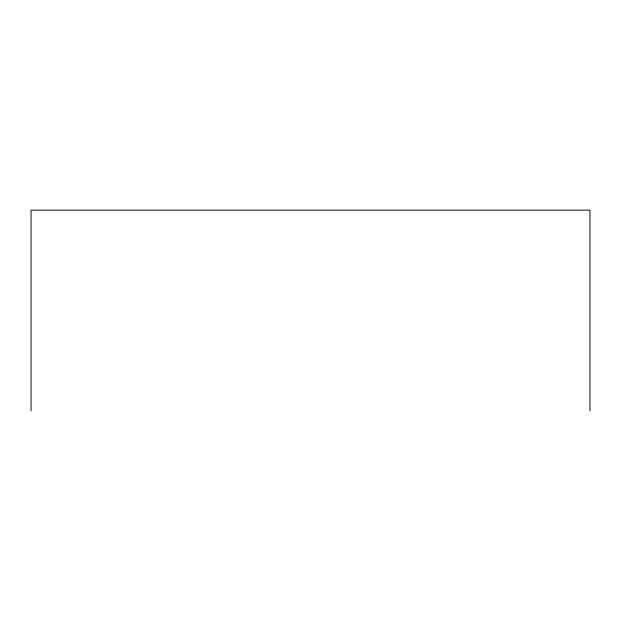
<?xml version="1.0" encoding="UTF-8"?>
<svg xmlns="http://www.w3.org/2000/svg" width="621" height="621" viewBox="0 0 621 621"><rect width="100%" height="100%" fill="white"/><g stroke="black" fill="none" stroke-linecap="round" stroke-linejoin="round"><path stroke-width="0.93" d="M589.95 410.846L589.95 210.154L31.05 210.154L31.05 410.846"/></g></svg>
